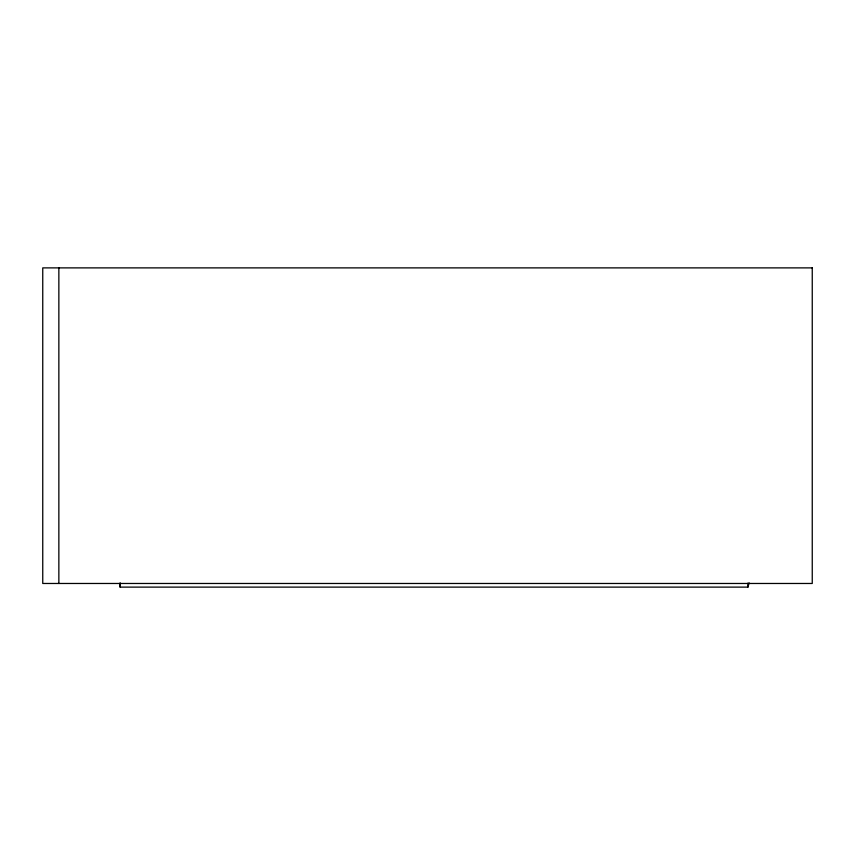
<?xml version="1.0" encoding="UTF-8"?>
<svg xmlns="http://www.w3.org/2000/svg" width="855" height="855" viewBox="0 0 855 855"><rect width="100%" height="100%" fill="white"/><g stroke="black" fill="none" stroke-linecap="round" stroke-linejoin="round"><path stroke-width="1.28" d="M120.106 587.118L120.128 583.11L120.106 587.118L747.933 587.118L749.162 582.864M747.933 583.11L747.933 587.118M58.856 267.882L58.856 583.473M812.25 267.882L42.75 267.882L42.75 583.473L812.25 583.473L812.25 267.882"/></g></svg>
